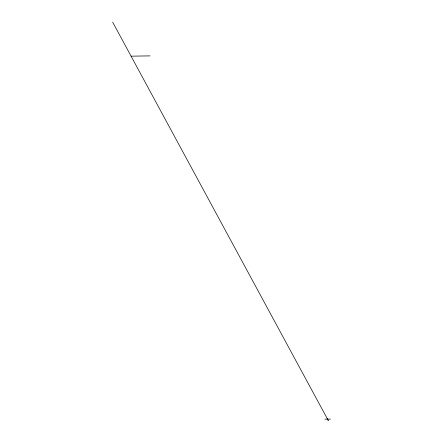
<?xml version="1.0" encoding="UTF-8"?>
<svg xmlns="http://www.w3.org/2000/svg" width="443" height="443" viewBox="0 0 443 443"><rect width="100%" height="100%" fill="white"/><g stroke="black" fill="none" stroke-linecap="round" stroke-linejoin="round"><path stroke-width="0.66" d="M131.078 56.167L150.044 55.884M324.863 419.139L330.34 419.095M112.66 22.15L328.462 420.85M327.266 418.281L328.003 420.119"/></g></svg>
